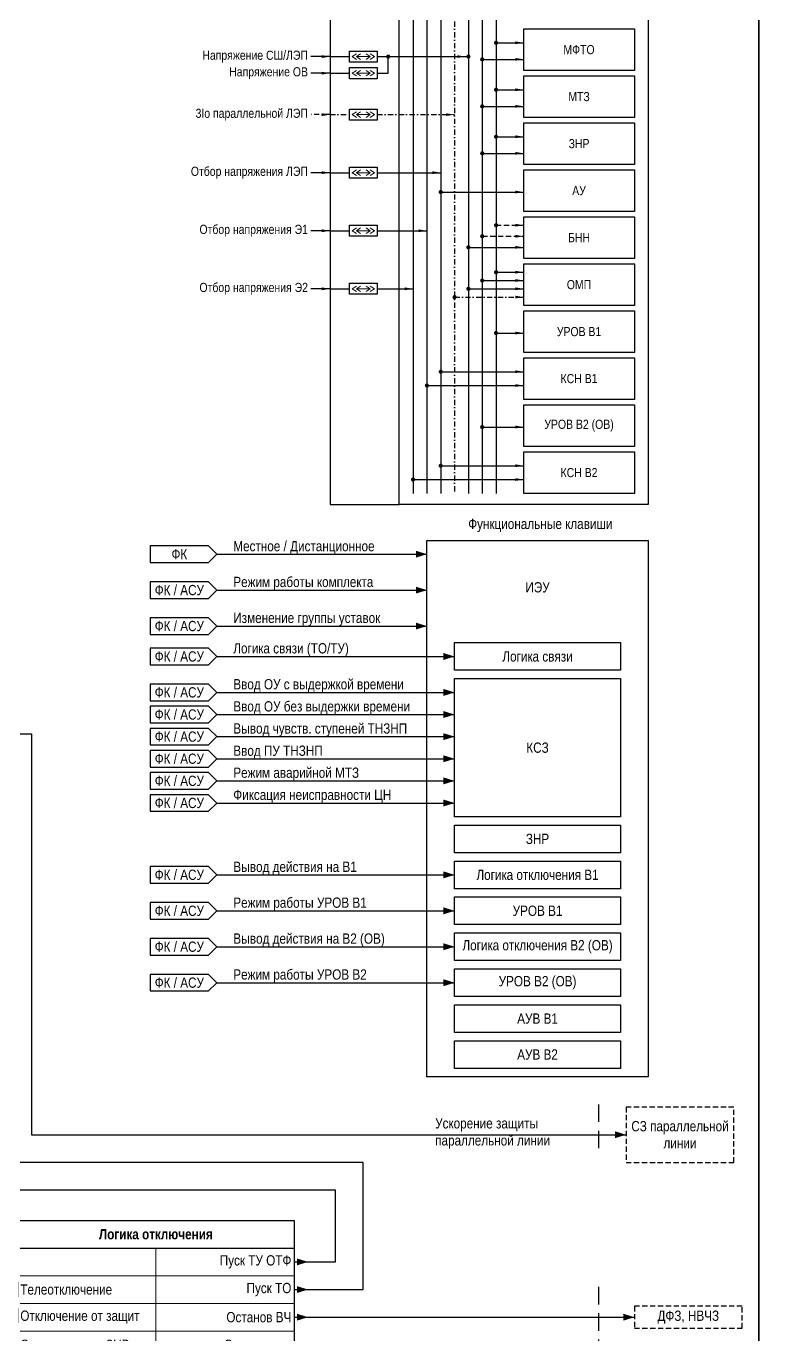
# Model space of a CAD drawing. Header units: millimetres. Extents: x -14593 to 14732, y -17400 to 5232.
# Drawn here: x 5458.1 to 5723, y -3412.4 to -2939 of the extents above; entities that cross this region are included whole.
import ezdxf

# ---------------------------------------------------------------- set-up
doc = ezdxf.new("R2010")
doc.units = ezdxf.units.MM
doc.linetypes.add('штриховая2', pattern=[9.525, 6.35, -3.175])
doc.linetypes.add('штрихпунктирная2', pattern=[12.7, 6.35, -3.175, 0, -3.175])
for name, color, linetype, lineweight in [('Основная', 7, 'Continuous', 30), ('Отключение_включение', 1, 'Continuous', 30), ('Тонкая', 7, 'Continuous', 18), ('Цепи внешние', 84, 'Continuous', 30), ('Цепи внутренние', 5, 'Continuous', 30), ('Цепи ТН', 200, 'Continuous', 30), ('Цепи ТТ', 23, 'Continuous', 30), ('Цепи ТТ  других присоединений', 23, 'штрихпунктирная2', 30), ('Цепь - ФК и АСУ', 132, 'Continuous', 30)]:
    doc.layers.add(name, color=color, linetype=linetype, lineweight=lineweight)
doc.layers.add('Рамка', color=8, linetype='Continuous', lineweight=35, plot=False)
doc.styles.add('Narrow', font='ARIALN.TTF')
doc.styles.add('Табл дан', font='ARIALN.TTF')
doc.styles.add('Табл загол', font='ARIALNB.TTF')

# ---------------------------------------------------------------- blocks, each defined once
blk = doc.blocks.new('*T54')
at = {"layer": 'Основная', "color": 0, "linetype": 'ByBlock', "lineweight": -2, "transparency": 16777216}
for p, q in [((0, 0), (100, 0)), ((0, 0), (0, -10)), ((100, 0), (100, -10))]:
    blk.add_line(p, q, dxfattribs=at)
at = {"layer": 'Основная', "color": 0, "linetype": 'ByBlock', "lineweight": 30, "transparency": 16777216}
for p, q in [((0, -10), (100, -10)), ((0, -10), (0, -70)), ((100, -10), (100, -70)), ((0, -70), (100, -70))]:
    blk.add_line(p, q, dxfattribs=at)
at = {"layer": 'Основная', "color": 0, "linetype": 'ByBlock', "lineweight": 18, "transparency": 16777216}
for p, q in [((50, -10), (50, -70)), ((0, -20), (100, -20)), ((0, -30), (100, -30)), ((0, -40), (100, -40)), ((0, -50), (100, -50)), ((50, -60), (100, -60))]:
    blk.add_line(p, q, dxfattribs=at)
at = {"layer": 'Основная', "color": 0, "transparency": 16777216, "char_height": 3.7}
for s, insert, width, attachment_point, style in [('{\\C256;Логика отключения}', (50, -5), 97, 5, 'Табл загол'), ('Пуск ТУ ОТФ', (99, -15), 48, 6, 'Табл дан'), ('Телеотключение', (1, -25), 48, 4, 'Табл дан'), ('Пуск ТО', (99, -25), 48, 6, 'Табл дан'), ('{\\C256;Отключение от защит}', (1, -35), 48, 4, 'Табл дан'), ('Останов ВЧ', (99, -35), 48, 6, 'Табл дан'), ('Отключение от ЗНР', (1, -45), 48, 4, 'Табл дан'), ('Отключение', (99, -45), 48, 6, 'Табл дан'), ('Запрет АПВ', (99, -55), 48, 6, 'Табл дан'), ('Отключение от УРОВ', (1, -60), 48, 4, 'Табл дан')]:
    blk.add_mtext(s, dxfattribs=dict(at, insert=insert, width=width, attachment_point=attachment_point, style=style))
blk = doc.blocks.new('Point')
at = {"layer": 'Основная', "color": 0, "const_width": 1.5}
blk.add_lwpolyline([(-0.75, 0, 1), (0.75, 0, 1)], format="xyb", close=True, dxfattribs=at)

msp = doc.modelspace()

# ---------------------------------------------------------------- linework, layer by layer
at = {"layer": 'Основная', "ltscale": 0.3}
msp.add_lwpolyline([(5593, -2899), (5568, -2899), (5568, -3112), (5593, -3112)], dxfattribs=at)
for points in [[(5593, -2899), (5683, -2899), (5683, -3112), (5593, -3112)], [(5613, -3162), (5673, -3162), (5673, -3172), (5613, -3172)], [(5613, -3175), (5673, -3175), (5673, -3225), (5613, -3225)], [(5613, -3228), (5673, -3228), (5673, -3238), (5613, -3238)], [(5613, -3241), (5673, -3241), (5673, -3251), (5613, -3251)], [(5613, -3254), (5673, -3254), (5673, -3264), (5613, -3264)], [(5613, -3267), (5673, -3267), (5673, -3277), (5613, -3277)], [(5613, -3280), (5673, -3280), (5673, -3290), (5613, -3290)], [(5613, -3293), (5673, -3293), (5673, -3303), (5613, -3303)], [(5613, -3306), (5673, -3306), (5673, -3316), (5613, -3316)]]:
    msp.add_lwpolyline(points, close=True, dxfattribs=at)
at = {"layer": 'Основная'}
for points in [[(5638, -2940), (5678, -2940), (5678, -2955), (5638, -2955)], [(5575, -2948), (5585, -2948), (5585, -2952), (5575, -2952)], [(5575, -2954), (5585, -2954), (5585, -2958), (5575, -2958)], [(5638, -2957), (5678, -2957), (5678, -2972), (5638, -2972)], [(5575, -2969), (5585, -2969), (5585, -2973), (5575, -2973)], [(5638, -2974), (5678, -2974), (5678, -2989), (5638, -2989)], [(5575, -2990), (5585, -2990), (5585, -2994), (5575, -2994)], [(5638, -2991), (5678, -2991), (5678, -3006), (5638, -3006)], [(5638, -3008), (5678, -3008), (5678, -3023), (5638, -3023)], [(5575, -3011), (5585, -3011), (5585, -3015), (5575, -3015)], [(5638, -3025), (5678, -3025), (5678, -3040), (5638, -3040)], [(5575, -3032), (5585, -3032), (5585, -3036), (5575, -3036)], [(5638, -3042), (5678, -3042), (5678, -3057), (5638, -3057)], [(5638, -3059), (5678, -3059), (5678, -3074), (5638, -3074)], [(5638, -3076), (5678, -3076), (5678, -3091), (5638, -3091)], [(5638, -3093), (5678, -3093), (5678, -3108), (5638, -3108)], [(5603, -3125), (5683, -3125), (5683, -3319), (5603, -3319)]]:
    msp.add_lwpolyline(points, close=True, dxfattribs=at)
at = {"layer": 'Отключение_включение', "ltscale": 0.3}
for points in [[(5580, -3350), (5440, -3350)], [(5580, -3396), (5580, -3350)], [(5555, -3396), (5580, -3396)]]:
    msp.add_lwpolyline(points, dxfattribs=at)
msp.add_lwpolyline([(5560, -3396, 0, 2.5, 0), (5556, -3396, 0, 0, 0)], format="xyseb", dxfattribs=at)
at = {"layer": 'Рамка', "color": 1}
msp.add_lwpolyline([(4989, -2659), (5723, -2659), (5723, -3883), (4989, -3883)], close=True, dxfattribs=at)
at = {"layer": 'Тонкая', "ltscale": 0.25}
for p, q in [((5576, -2950), (5577.5, -2949)), ((5577.5, -2950), (5579, -2949)), ((5582.5, -2950), (5581, -2949)), ((5584, -2950), (5582.5, -2949)), ((5577.5, -2951), (5576, -2950)), ((5579, -2951), (5577.5, -2950)), ((5581, -2951), (5582.5, -2950)), ((5582.5, -2951), (5584, -2950)), ((5576, -2956), (5577.5, -2955)), ((5577.5, -2957), (5576, -2956)), ((5577.5, -2956), (5579, -2955)), ((5579, -2957), (5577.5, -2956)), ((5582.5, -2956), (5581, -2955)), ((5581, -2957), (5582.5, -2956)), ((5584, -2956), (5582.5, -2955)), ((5582.5, -2957), (5584, -2956)), ((5576, -2971), (5577.5, -2970)), ((5577.5, -2972), (5576, -2971)), ((5577.5, -2971), (5579, -2970)), ((5579, -2972), (5577.5, -2971)), ((5582.5, -2971), (5581, -2970)), ((5581, -2972), (5582.5, -2971)), ((5584, -2971), (5582.5, -2970)), ((5582.5, -2972), (5584, -2971)), ((5576, -2992), (5577.5, -2991)), ((5577.5, -2992), (5579, -2991)), ((5582.5, -2992), (5581, -2991)), ((5584, -2992), (5582.5, -2991)), ((5577.5, -2993), (5576, -2992)), ((5579, -2993), (5577.5, -2992)), ((5581, -2993), (5582.5, -2992)), ((5582.5, -2993), (5584, -2992)), ((5576, -3013), (5577.5, -3012)), ((5577.5, -3014), (5576, -3013)), ((5577.5, -3013), (5579, -3012)), ((5579, -3014), (5577.5, -3013)), ((5582.5, -3013), (5581, -3012)), ((5581, -3014), (5582.5, -3013)), ((5584, -3013), (5582.5, -3012)), ((5582.5, -3014), (5584, -3013)), ((5576, -3034), (5577.5, -3033)), ((5577.5, -3035), (5576, -3034)), ((5577.5, -3034), (5579, -3033)), ((5579, -3035), (5577.5, -3034)), ((5582.5, -3034), (5581, -3033)), ((5581, -3035), (5582.5, -3034)), ((5584, -3034), (5582.5, -3033)), ((5582.5, -3035), (5584, -3034))]:
    msp.add_line(p, q, dxfattribs=at)
at = {"layer": 'Тонкая'}
for p, q in [((5582.5, -2950), (5577.5, -2950)), ((5582.5, -2956), (5577.5, -2956)), ((5582.5, -2971), (5577.5, -2971)), ((5582.5, -2992), (5577.5, -2992)), ((5582.5, -3013), (5577.5, -3013)), ((5582.5, -3034), (5577.5, -3034))]:
    msp.add_line(p, q, dxfattribs=at)
at = {"layer": 'Цепи внешние'}
for points in [[(5365, -3195), (5460, -3195)], [(5460, -3340), (5675, -3340)], [(5555, -3406), (5678, -3406)]]:
    msp.add_lwpolyline(points, dxfattribs=at)
at = {"layer": 'Цепи внешние', "ltscale": 0.3}
msp.add_lwpolyline([(5460, -3195), (5460, -3340)], dxfattribs=at)
at = {"layer": 'Цепи внешние', "linetype": 'штриховая2', "ltscale": 0.3}
for points in [[(5714, -3330), (5675, -3330), (5675, -3350), (5714, -3350)], [(5717, -3402), (5678, -3402), (5678, -3410), (5717, -3410)]]:
    msp.add_lwpolyline(points, close=True, dxfattribs=at)
at = {"layer": 'Цепи внешние', "ltscale": 0.3}
for points in [[(5675, -3340, 0, 2.5, 0), (5671, -3340, 0, 0, 0)], [(5560, -3406, 0, 2.5, 0), (5556, -3406, 0, 0, 0)], [(5678, -3406, 0, 2.5, 0), (5674, -3406, 0, 0, 0)]]:
    msp.add_lwpolyline(points, format="xyseb", dxfattribs=at)
at = {"layer": 'Цепи внутренние', "linetype": 'штриховая2'}
for points in [[(5665, -3329), (5665, -3348)], [(5665, -3395), (5665, -3715)]]:
    msp.add_lwpolyline(points, dxfattribs=at)
at = {"layer": 'Цепи внутренние'}
for points in [[(5570, -3360), (5430, -3360)], [(5570, -3386), (5570, -3360)], [(5555, -3386), (5570, -3386)]]:
    msp.add_lwpolyline(points, dxfattribs=at)
at = {"layer": 'Цепи внутренние', "ltscale": 0.3}
msp.add_lwpolyline([(5560, -3386, 0, 2.5, 0), (5556, -3386, 0, 0, 0)], format="xyseb", dxfattribs=at)
at = {"layer": 'Цепи ТН', "ltscale": 0.3}
for points in [[(5598, -2906), (5598, -3108)], [(5603, -2906), (5603, -3108)], [(5608, -2906), (5608, -3108)], [(5618, -2906), (5618, -3108)], [(5568, -2950), (5561, -2950)], [(5568, -2950), (5575, -2950)], [(5585, -2950), (5618, -2950)], [(5568, -2956), (5561, -2956)], [(5568, -2956), (5575, -2956)], [(5568, -2992), (5561, -2992)], [(5568, -2992), (5575, -2992)], [(5585, -2992), (5608, -2992)], [(5608, -2999), (5638, -2999)], [(5568, -3013), (5561, -3013)], [(5568, -3013), (5575, -3013)], [(5585, -3013), (5603, -3013)], [(5618, -3019), (5638, -3019)], [(5568, -3034), (5561, -3034)], [(5568, -3034), (5575, -3034)], [(5585, -3034), (5598, -3034)], [(5618, -3034), (5638, -3034)], [(5608, -3064), (5638, -3064)], [(5603, -3069), (5638, -3069)], [(5608, -3098), (5638, -3098)], [(5598, -3103), (5638, -3103)]]:
    msp.add_lwpolyline(points, dxfattribs=at)
at = {"layer": 'Цепи ТН'}
for points in [[(5568, -2950, 0, 1, 0), (5565, -2950, 0, 0, 0)], [(5617, -2950, 0, 1, 0), (5614, -2950, 0, 0, 0)], [(5568, -2956, 0, 1, 0), (5565, -2956, 0, 0, 0)], [(5568, -2992, 0, 1, 0), (5565, -2992, 0, 0, 0)], [(5608, -2992, 0, 1, 0), (5605, -2992, 0, 0, 0)], [(5638, -2999, 0, 1, 0), (5635, -2999, 0, 0, 0)], [(5568, -3013, 0, 1, 0), (5565, -3013, 0, 0, 0)], [(5603, -3013, 0, 1, 0), (5600, -3013, 0, 0, 0)], [(5638, -3019, 0, 1, 0), (5635, -3019, 0, 0, 0)], [(5568, -3034, 0, 1, 0), (5565, -3034, 0, 0, 0)], [(5598, -3034, 0, 1, 0), (5595, -3034, 0, 0, 0)], [(5598, -3034, 0, 1, 0), (5595, -3034, 0, 0, 0)], [(5638, -3034, 0, 1, 0), (5635, -3034, 0, 0, 0)], [(5638, -3064, 0, 1, 0), (5635, -3064, 0, 0, 0)], [(5638, -3069, 0, 1, 0), (5635, -3069, 0, 0, 0)], [(5638, -3098, 0, 1, 0), (5635, -3098, 0, 0, 0)], [(5638, -3103, 0, 1, 0), (5635, -3103, 0, 0, 0)]]:
    msp.add_lwpolyline(points, format="xyseb", dxfattribs=at)
msp.add_lwpolyline([(5585, -2956), (5589, -2956), (5589, -2950)], dxfattribs=at)
at = {"layer": 'Цепи ТТ', "ltscale": 0.3}
for points in [[(5623, -2906), (5623, -3108)], [(5628, -2906), (5628, -3108)], [(5628, -2945), (5638, -2945)], [(5623, -2951), (5638, -2951)], [(5628, -2962), (5638, -2962)], [(5623, -2968), (5638, -2968)], [(5628, -2979), (5638, -2979)], [(5623, -2985), (5638, -2985)], [(5628, -3028), (5638, -3028)], [(5623, -3031), (5638, -3031)], [(5628, -3050), (5638, -3050)], [(5623, -3084), (5638, -3084)]]:
    msp.add_lwpolyline(points, dxfattribs=at)
at = {"layer": 'Цепи ТТ'}
for points in [[(5638, -2945, 0, 1, 0), (5635, -2945, 0, 0, 0)], [(5638, -2951, 0, 1, 0), (5635, -2951, 0, 0, 0)], [(5638, -2962, 0, 1, 0), (5635, -2962, 0, 0, 0)], [(5638, -2968, 0, 1, 0), (5635, -2968, 0, 0, 0)], [(5568, -2971, 0, 1, 0), (5565, -2971, 0, 0, 0)], [(5638, -2979, 0, 1, 0), (5635, -2979, 0, 0, 0)], [(5638, -2985, 0, 1, 0), (5635, -2985, 0, 0, 0)], [(5638, -3028, 0, 1, 0), (5635, -3028, 0, 0, 0)], [(5638, -3031, 0, 1, 0), (5635, -3031, 0, 0, 0)], [(5638, -3050, 0, 1, 0), (5635, -3050, 0, 0, 0)], [(5638, -3084, 0, 1, 0), (5635, -3084, 0, 0, 0)]]:
    msp.add_lwpolyline(points, format="xyseb", dxfattribs=at)
at = {"layer": 'Цепи ТТ', "linetype": 'штриховая2'}
for points in [[(5638, -3011, 0, 1, 0), (5635, -3011, 0, 0, 0)], [(5638, -3015, 0, 1, 0), (5635, -3015, 0, 0, 0)]]:
    msp.add_lwpolyline(points, format="xyseb", dxfattribs=at)
at = {"layer": 'Цепи ТТ', "linetype": 'штриховая2', "ltscale": 0.3}
for points in [[(5623, -3015), (5638, -3015)], [(5628, -3011), (5638, -3011)]]:
    msp.add_lwpolyline(points, dxfattribs=at)
at = {"layer": 'Цепи ТТ  других присоединений', "ltscale": 0.3}
for points in [[(5613, -2906), (5613, -3108)], [(5568, -2971), (5561, -2971)], [(5568, -2971), (5575, -2971)], [(5585, -2971), (5613, -2971)], [(5613, -3037), (5638, -3037)]]:
    msp.add_lwpolyline(points, dxfattribs=at)
at = {"layer": 'Цепи ТТ  других присоединений'}
for points in [[(5613, -2971, 0, 1, 0), (5610, -2971, 0, 0, 0)], [(5638, -3037, 0, 1, 0), (5635, -3037, 0, 0, 0)]]:
    msp.add_lwpolyline(points, format="xyseb", dxfattribs=at)
at = {"layer": 'Цепь - ФК и АСУ', "ltscale": 0.3}
for points in [[(5527, -3130), (5524, -3127), (5503, -3127), (5503, -3133), (5524, -3133), (5527, -3130)], [(5527, -3143), (5524, -3140), (5503, -3140), (5503, -3146), (5524, -3146), (5527, -3143)], [(5527, -3156), (5524, -3153), (5503, -3153), (5503, -3159), (5524, -3159), (5527, -3156)], [(5527, -3167), (5524, -3164), (5503, -3164), (5503, -3170), (5524, -3170), (5527, -3167)], [(5527, -3180), (5524, -3177), (5503, -3177), (5503, -3183), (5524, -3183), (5527, -3180)], [(5527, -3188), (5524, -3185), (5503, -3185), (5503, -3191), (5524, -3191), (5527, -3188)], [(5527, -3196), (5524, -3193), (5503, -3193), (5503, -3199), (5524, -3199), (5527, -3196)], [(5527, -3204), (5524, -3201), (5503, -3201), (5503, -3207), (5524, -3207), (5527, -3204)], [(5527, -3212), (5524, -3209), (5503, -3209), (5503, -3215), (5524, -3215), (5527, -3212)], [(5527, -3220), (5524, -3217), (5503, -3217), (5503, -3223), (5524, -3223), (5527, -3220)], [(5527, -3246), (5524, -3243), (5503, -3243), (5503, -3249), (5524, -3249), (5527, -3246)], [(5527, -3259), (5524, -3256), (5503, -3256), (5503, -3262), (5524, -3262), (5527, -3259)], [(5527, -3272), (5524, -3269), (5503, -3269), (5503, -3275), (5524, -3275), (5527, -3272)], [(5527, -3285), (5524, -3282), (5503, -3282), (5503, -3288), (5524, -3288), (5527, -3285)]]:
    msp.add_lwpolyline(points, dxfattribs=at)
for points in [[(5603, -3130, 0, 2.5, 0), (5599, -3130, 0, 0, 0)], [(5603, -3143, 0, 2.5, 0), (5599, -3143, 0, 0, 0)], [(5603, -3156, 0, 2.5, 0), (5599, -3156, 0, 0, 0)], [(5613, -3167, 0, 2.5, 0), (5609, -3167, 0, 0, 0)], [(5613, -3180, 0, 2.5, 0), (5609, -3180, 0, 0, 0)], [(5613, -3188, 0, 2.5, 0), (5609, -3188, 0, 0, 0)], [(5613, -3196, 0, 2.5, 0), (5609, -3196, 0, 0, 0)], [(5613, -3204, 0, 2.5, 0), (5609, -3204, 0, 0, 0)], [(5613, -3212, 0, 2.5, 0), (5609, -3212, 0, 0, 0)], [(5613, -3220, 0, 2.5, 0), (5609, -3220, 0, 0, 0)], [(5613, -3246, 0, 2.5, 0), (5609, -3246, 0, 0, 0)], [(5613, -3259, 0, 2.5, 0), (5609, -3259, 0, 0, 0)], [(5613, -3272, 0, 2.5, 0), (5609, -3272, 0, 0, 0)], [(5613, -3285, 0, 2.5, 0), (5609, -3285, 0, 0, 0)]]:
    msp.add_lwpolyline(points, format="xyseb", dxfattribs=at)
at = {"layer": 'Цепь - ФК и АСУ'}
for points in [[(5527, -3130), (5603, -3130)], [(5527, -3143), (5603, -3143)], [(5527, -3156), (5603, -3156)], [(5527, -3167), (5613, -3167)], [(5527, -3180), (5613, -3180)], [(5527, -3188), (5613, -3188)], [(5527, -3196), (5613, -3196)], [(5527, -3204), (5613, -3204)], [(5527, -3212), (5613, -3212)], [(5527, -3220), (5613, -3220)], [(5527, -3246), (5613, -3246)], [(5527, -3259), (5613, -3259)], [(5527, -3272), (5613, -3272)], [(5527, -3285), (5613, -3285)]]:
    msp.add_lwpolyline(points, dxfattribs=at)

# ---------------------------------------------------------------- block references
msp.add_blockref('*T54', (5455, -3371))
at = {"layer": 'Цепи ТН', "xscale": 0.5, "yscale": 0.5, "zscale": 0.5}
for p in [(5589, -2950), (5618, -2950), (5608, -2999), (5618, -3019), (5618, -3034), (5608, -3064), (5603, -3069), (5608, -3098), (5598, -3103)]:
    msp.add_blockref('Point', p, dxfattribs=at)
at = {"layer": 'Цепи ТТ', "xscale": 0.5, "yscale": 0.5, "zscale": 0.5}
for p in [(5628, -2945), (5623, -2951), (5628, -2962), (5623, -2968), (5628, -2979), (5623, -2985), (5628, -3011), (5623, -3015), (5628, -3028), (5623, -3031), (5613, -3037), (5628, -3050), (5623, -3084)]:
    msp.add_blockref('Point', p, dxfattribs=at)

# ---------------------------------------------------------------- texts
at = {"layer": 'Основная', "style": 'Narrow'}
for s, insert, char_height, width, attachment_point in [('Напряжение СШ/ЛЭП ', (5560, -2950), 3.3, 71.4983, 6), ('МФТО', (5658, -2947.5), 3.3, 40, 5), ('Напряжение ОВ ', (5560, -2956), 3.3, 71.4983, 6), ('МТЗ', (5658, -2964.5), 3.3, 40, 5), ('3Io параллельной ЛЭП', (5560, -2971), 3.3, 71.4983, 6), ('ЗНР', (5658, -2981.5), 3.3, 40, 5), ('Отбор напряжения ЛЭП', (5560, -2992), 3.3, 71.4983, 6), ('АУ', (5658, -2998.5), 3.3, 40, 5), ('Отбор напряжения Э1', (5560, -3013), 3.3, 71.4983, 6), ('БНН', (5658, -3015.5), 3.3, 40, 5), ('Отбор напряжения Э2', (5560, -3034), 3.3, 71.4983, 6), ('ОМП', (5658, -3032.5), 3.3, 40, 5), ('УРОВ В1', (5658, -3049.5), 3.3, 40, 5), ('КСН В1', (5658, -3066.5), 3.3, 40, 5), ('УРОВ В2 (ОВ)', (5658, -3083.5), 3.3, 40, 5), ('КСН В2', (5658, -3100.5), 3.3, 40, 5), ('Функциональные клавиши', (5644, -3122), 3.7, 94, 8), ('ФК', (5513.5, -3130), 3.7, 21, 5), ('Местное / Дистанционное', (5533, -3130), 3.7, 89, 7), ('Режим работы комплекта', (5533, -3143), 3.7, 89, 7), ('ФК / АСУ', (5513.5, -3143), 3.7, 21, 5), ('ИЭУ', (5643, -3142), 3.7, 80, 5), ('Изменение группы уставок', (5533, -3156), 3.7, 89, 7), ('ФК / АСУ', (5513.5, -3156), 3.7, 21, 5), ('Логика связи (ТО/ТУ)', (5533, -3167), 3.7, 89, 7), ('ФК / АСУ', (5513.5, -3167), 3.7, 21, 5), ('Логика связи', (5643, -3167), 3.7, 60, 5), ('Ввод ОУ с выдержкой времени', (5533, -3180), 3.7, 99, 7), ('ФК / АСУ', (5513.5, -3180), 3.7, 21, 5), ('Ввод ОУ без выдержки времени', (5533, -3188), 3.7, 99, 7), ('ФК / АСУ', (5513.5, -3188), 3.7, 21, 5), ('ФК / АСУ', (5513.5, -3196), 3.7, 21, 5), ('Вывод чувств. ступеней ТНЗНП', (5533, -3196), 3.7, 99, 7), ('Ввод ПУ ТНЗНП', (5533, -3204), 3.7, 99, 7), ('КСЗ', (5643, -3200), 3.7, 60, 5), ('ФК / АСУ', (5513.5, -3204), 3.7, 21, 5), ('Режим аварийной МТЗ', (5533, -3212), 3.7, 99, 7), ('ФК / АСУ', (5513.5, -3212), 3.7, 21, 5), ('ФК / АСУ', (5513.5, -3220), 3.7, 21, 5), ('Фиксация неисправности ЦН', (5533, -3220), 3.7, 99, 7), ('ЗНР', (5643, -3233), 3.7, 60, 5), ('Вывод действия на В1', (5533, -3246), 3.7, 68, 7), ('ФК / АСУ', (5513.5, -3246), 3.7, 21, 5), ('Логика отключения В1', (5643, -3246), 3.7, 60, 5), ('Режим работы УРОВ В1', (5533, -3259), 3.7, 68, 7), ('ФК / АСУ', (5513.5, -3259), 3.7, 21, 5), ('УРОВ В1', (5643, -3259), 3.7, 60, 5), ('ФК / АСУ', (5513.5, -3272), 3.7, 21, 5), ('Вывод действия на В2 (ОВ)', (5533, -3272), 3.7, 68, 7), ('Логика отключения В2 (ОВ)', (5643, -3272), 3.7, 60, 5), ('Режим работы УРОВ В2', (5533, -3285), 3.7, 68, 7), ('ФК / АСУ', (5513.5, -3285), 3.7, 21, 5), ('УРОВ В2 (ОВ)', (5643, -3285), 3.7, 60, 5), ('АУВ В1', (5643, -3298), 3.7, 60, 5), ('АУВ В2', (5643, -3311), 3.7, 60, 5), ('Ускорение защиты параллельной линии', (5606, -3345), 3.7, 46, 7), ('СЗ параллельной линии', (5694.5, -3340), 3.7, 39, 5), ('ДФЗ, НВЧЗ', (5697.5, -3406), 3.7, 39, 5)]:
    msp.add_mtext(s, dxfattribs=dict(at, insert=insert, char_height=char_height, width=width, attachment_point=attachment_point))

doc.saveas('drawing.dxf')
